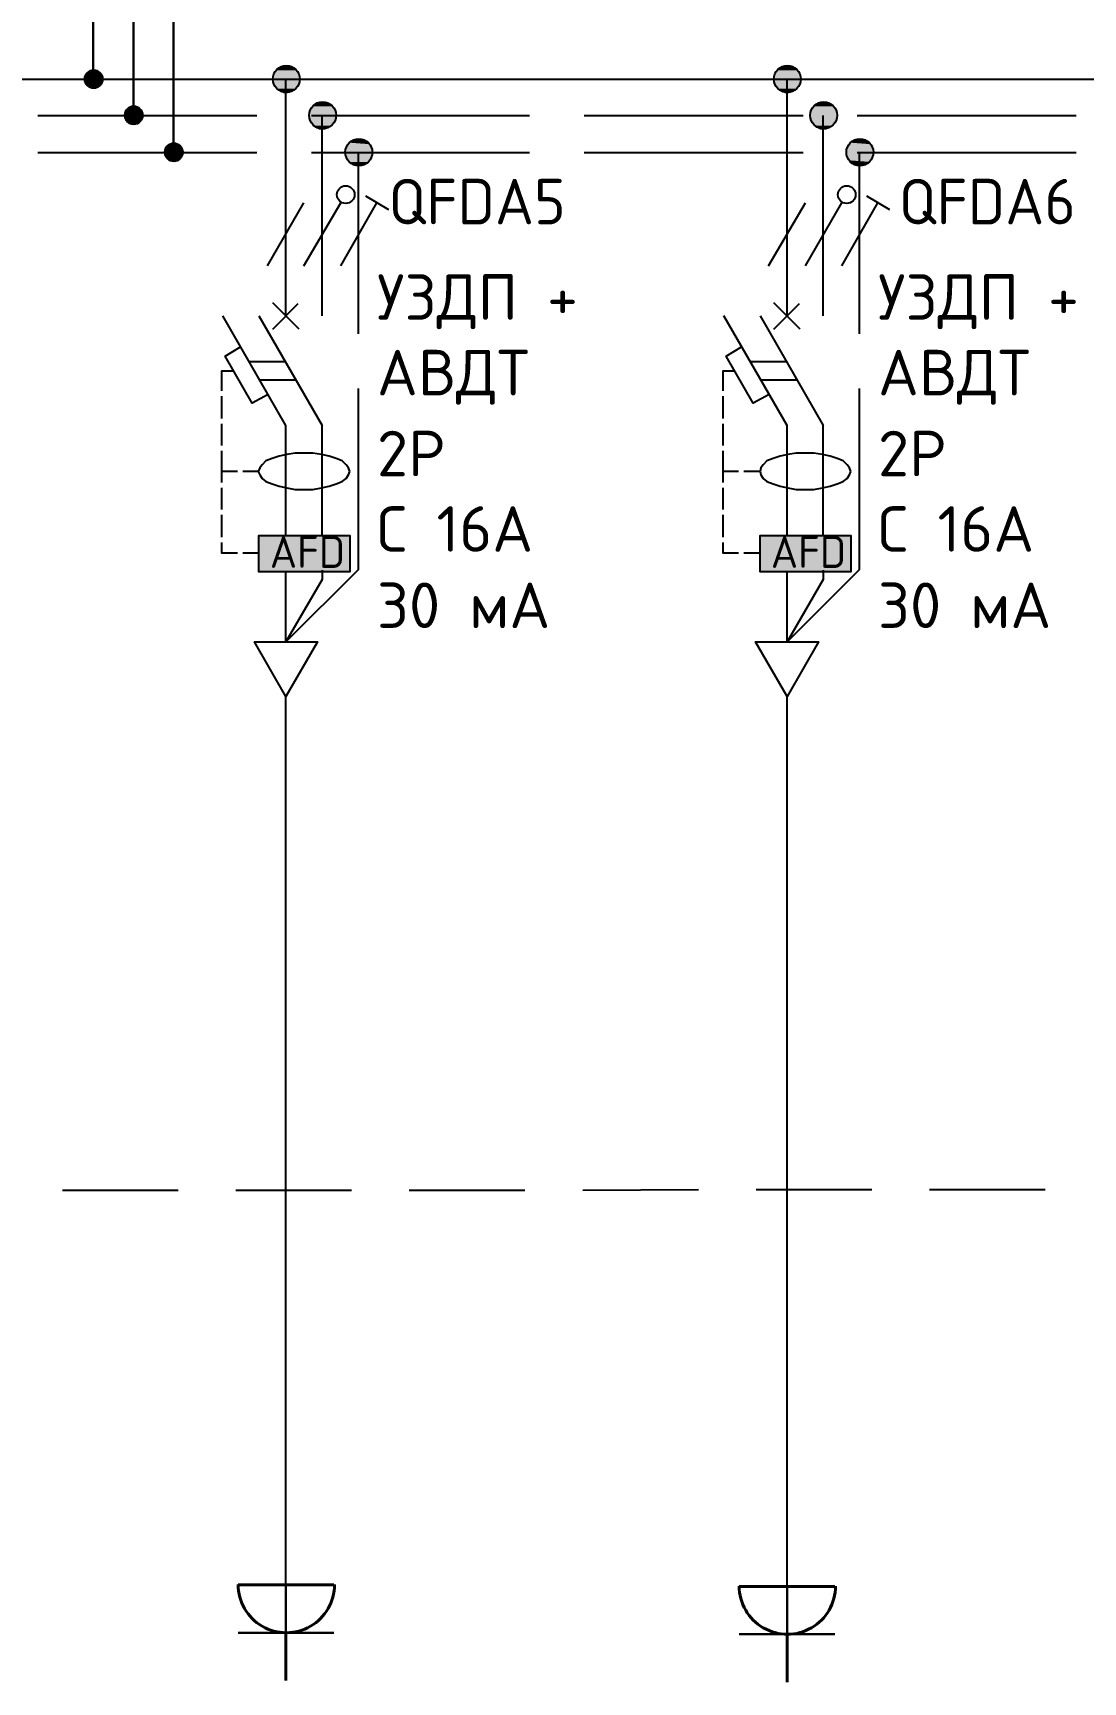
# Model space of a CAD drawing. Header units: millimetres. Extents: x -32 to 417638015, y -35 to 175284279.
# Drawn here: x 725292 to 731059, y 44489 to 53550 of the extents above; entities that cross this region are included whole.
import ezdxf

# ---------------------------------------------------------------- set-up
doc = ezdxf.new("R2010")
doc.units = ezdxf.units.MM
for name, color, linetype in [('PDF _0', 7, 'Continuous'), ('PDF _4_Однолинейная схема', 7, 'Continuous'), ('PDF _A-ANNO-NOTE', 7, 'Continuous'), ('PDF _A-HATCH-WALL', 5, 'Continuous'), ('PDF _Текст', 7, 'Continuous'), ('PDF _ЭОМ_Розетки быт', 5, 'Continuous')]:
    doc.layers.add(name, color=color, linetype=linetype)
doc.styles.add('PDF GOST Common', font='GOST_Common.ttf')
doc.styles.add('PDF ISOCPEUR', font='isocpeur.ttf')

msp = doc.modelspace()

# ---------------------------------------------------------------- linework, layer by layer
at = {"layer": 'PDF _0', "lineweight": 25}
for points in [[(725623.3, 57151.3), (726063.5, 56626.3), (726063.5, 52892.6), (726063.5, 56626.3)], [(726681.6, 51994.9), (726681.6, 53294.5)], [(729433.4, 51994.9), (729433.4, 53294.5)], [(726880.6, 51994.9), (726880.6, 53095.6)], [(729632.4, 51994.9), (729632.4, 53095.6)], [(727079.6, 51897.5), (727079.6, 52892.4)], [(729831.3, 51897.5), (729831.3, 52892.4)], [(726753.6, 51922.9), (726609.7, 52066.9)], [(726609.7, 51922.9), (726749.4, 52062.6)], [(729505.4, 51922.9), (729361.4, 52066.9)], [(729361.4, 51922.9), (729501.1, 52062.6)], [(726681.6, 50788.4), (726681.6, 51393.7), (726334.5, 51994.9)], [(726533.5, 51994.9), (726880.6, 51393.8)], [(729433.4, 50788.4), (729433.4, 51393.7), (729086.3, 51994.9)], [(729285.2, 51994.9), (729632.4, 51393.8)], [(726584.3, 51563.1), (726495.4, 51516.5), (726347.2, 51774.8), (726431.9, 51825.6)], [(726478.4, 51745.1), (726677.4, 51745.1)], [(729336, 51563.1), (729247.1, 51516.5), (729099, 51774.8), (729183.6, 51825.6)], [(729230.2, 51745.1), (729429.2, 51745.1)], [(726537.7, 51643.5), (726736.7, 51643.5)], [(726681.6, 50204.1), (727079.6, 50602.1), (727079.6, 51596.9)], [(729289.5, 51643.5), (729488.4, 51643.5)], [(729433.4, 50204.1), (729831.3, 50602.1), (729831.3, 51596.9)], [(726880.6, 50788.4), (726880.6, 51393.7)], [(729632.4, 50788.4), (729632.4, 51393.7)], [(726880.6, 50597.8), (726880.6, 50547), (726681.6, 50204.1), (726681.6, 50589.4)], [(729632.4, 50597.8), (729632.4, 50547), (729433.4, 50204.1), (729433.4, 50589.4)], [(726681.6, 45022.4), (726681.6, 49911.8)], [(729433.4, 45013.9), (729433.4, 49903.4)], [(726088.9, 47189.9), (725454, 47189.9)], [(727041.5, 47189.9), (726406.5, 47189.9)], [(727994, 47189.9), (727359, 47189.9)], [(728946.5, 47194.1), (728311.6, 47189.9)], [(729899.1, 47194.1), (729264.1, 47194.1)], [(730851.6, 47194.1), (730216.6, 47194.1)]]:
    msp.add_lwpolyline(points, dxfattribs=at)
for points in [[(725843.4, 53095.8), (725843.4, 56783)], [(725623.3, 56046.2), (725623.3, 53294.6)], [(727033, 51139.7), (727024.5, 51160.9), (727011.8, 51177.8), (726990.7, 51199), (726956.8, 51211.7), (726918.7, 51224.4), (726876.4, 51232.9), (726829.8, 51241.3), (726779, 51241.3), (726732.4, 51241.3), (726685.9, 51232.9), (726643.5, 51224.4), (726605.4, 51211.7), (726571.6, 51199), (726550.4, 51177.8), (726537.7, 51160.9), (726529.2, 51139.7), (726537.7, 51122.8), (726550.4, 51101.6), (726571.6, 51084.7), (726605.4, 51072), (726643.5, 51059.3), (726685.9, 51050.8), (726732.4, 51042.4), (726779, 51042.4), (726829.8, 51042.4), (726876.4, 51050.8), (726918.7, 51059.3), (726956.8, 51072), (726990.7, 51084.7), (727011.8, 51101.6), (727024.5, 51122.8)], [(729784.8, 51139.7), (729776.3, 51160.9), (729763.6, 51177.8), (729742.4, 51199), (729708.6, 51211.7), (729670.5, 51224.4), (729628.1, 51232.9), (729581.6, 51241.3), (729535, 51241.3), (729484.2, 51241.3), (729437.6, 51232.9), (729395.3, 51224.4), (729357.2, 51211.7), (729323.3, 51199), (729302.2, 51177.8), (729289.5, 51160.9), (729285.2, 51139.7), (729289.5, 51122.8), (729302.2, 51101.6), (729323.3, 51084.7), (729357.2, 51072), (729395.3, 51059.3), (729437.6, 51050.8), (729484.2, 51042.4), (729535, 51042.4), (729581.6, 51042.4), (729628.1, 51050.8), (729670.5, 51059.3), (729708.6, 51072), (729742.4, 51084.7), (729763.6, 51101.6), (729776.3, 51122.8)], [(726533.5, 50788.4), (727033, 50788.4), (727033, 50589.4), (726533.5, 50589.4)], [(727033, 50589.4), (726533.5, 50589.4), (726533.5, 50788.4), (727033, 50788.4)], [(729285.2, 50788.4), (729784.8, 50788.4), (729784.8, 50589.4), (729285.2, 50589.4)], [(729784.8, 50589.4), (729285.2, 50589.4), (729285.2, 50788.4), (729784.8, 50788.4)], [(726681.6, 49903.6), (726508.1, 50204.1), (726855.2, 50204.1)], [(729433.4, 49903.6), (729259.8, 50204.1), (729607, 50204.1)]]:
    msp.add_lwpolyline(points, close=True, dxfattribs=at)
at = {"layer": 'PDF _0', "color": 1, "lineweight": 25}
for points in [[(727117.7, 52655.3), (727244.7, 52579.1)], [(729869.4, 52655.3), (729996.4, 52579.1)], [(726580, 52270.1), (726779, 52617.2)], [(726779, 52270.1), (726982.2, 52617.2)], [(726982.2, 52270.1), (727181.2, 52617.2)], [(729331.8, 52270.1), (729535, 52617.2)], [(729535, 52270.1), (729734, 52617.2)], [(729734, 52270.1), (729932.9, 52617.2)], [(726330.3, 51584.3), (726330.3, 51694.3), (726393.8, 51694.3)], [(729082, 51584.3), (729082, 51694.3), (729145.5, 51694.3)], [(726330.3, 51431.8), (726330.3, 51554.6)], [(729082, 51431.8), (729082, 51554.6)], [(726330.3, 51283.7), (726330.3, 51402.2)], [(729082, 51283.7), (729082, 51402.2)], [(726414.9, 51139.7), (726330.3, 51139.7), (726330.3, 51254)], [(729166.7, 51139.7), (729082, 51139.7), (729082, 51254)], [(726330.3, 51080.5), (726330.3, 51139.7)], [(726529.2, 51139.7), (726444.6, 51139.7)], [(729082, 51080.5), (729082, 51139.7)], [(729285.2, 51139.7), (729196.3, 51139.7)], [(726330.3, 50932.3), (726330.3, 51050.8)], [(729082, 50932.3), (729082, 51050.8)], [(726330.3, 50779.9), (726330.3, 50902.7)], [(729082, 50779.9), (729082, 50902.7)], [(726414.9, 50691), (726330.3, 50691), (726330.3, 50750.3)], [(729166.7, 50691), (729082, 50691), (729082, 50750.3)], [(726529.2, 50691), (726444.6, 50691)], [(729285.2, 50691), (729196.3, 50691)]]:
    msp.add_lwpolyline(points, dxfattribs=at)
at = {"layer": 'PDF _0', "color": 7, "lineweight": 0, "true_color": 0xffffff}
for points in [[(726533.5, 50788.4), (727033, 50788.4)], [(729285.2, 50788.4), (729784.8, 50788.4)]]:
    msp.add_lwpolyline(points, dxfattribs=at)
at = {"layer": 'PDF _0', "lineweight": 25}
for centre in [(726683.8, 53296.7), (729435.5, 53296.7), (726882.7, 53097.7), (729634.5, 53097.7), (727081.7, 52894.5), (729833.5, 52894.5)]:
    msp.add_circle(centre, 74.1, dxfattribs=at)
at = {"layer": 'PDF _0', "color": 1, "lineweight": 25}
for centre in [(727009.7, 52661.7), (729761.5, 52661.7)]:
    msp.add_circle(centre, 48.7, dxfattribs=at)
at = {"layer": 'PDF _0', "transparency": 33554559}
for points in [[(726685.9, 53370.8), (726690.1, 53366.5), (726668.9, 53366.5)], [(729437.6, 53370.8), (729441.9, 53366.5), (729420.7, 53366.5)], [(726609.7, 53307.3), (726753.6, 53303), (726605.4, 53303)], [(726753.6, 53303), (726605.4, 53303), (726757.8, 53294.6)], [(726605.4, 53303), (726757.8, 53294.6), (726605.4, 53294.6)], [(726757.8, 53294.6), (726605.4, 53294.6), (726753.6, 53286.1)], [(726605.4, 53294.6), (726753.6, 53286.1), (726605.4, 53286.1)], [(726753.6, 53286.1), (726605.4, 53286.1), (726753.6, 53281.9)], [(726605.4, 53286.1), (726753.6, 53281.9), (726609.7, 53281.9)], [(726613.9, 53328.4), (726749.4, 53324.2), (726609.7, 53324.2)], [(726749.4, 53324.2), (726609.7, 53324.2), (726753.6, 53315.7)], [(726609.7, 53324.2), (726753.6, 53315.7), (726609.7, 53315.7)], [(726753.6, 53315.7), (726609.7, 53315.7), (726753.6, 53307.3)], [(726609.7, 53315.7), (726753.6, 53307.3), (726609.7, 53307.3)], [(726753.6, 53307.3), (726609.7, 53307.3), (726753.6, 53303)], [(726753.6, 53281.9), (726609.7, 53281.9), (726753.6, 53273.4)], [(726609.7, 53281.9), (726753.6, 53273.4), (726609.7, 53273.4)], [(726618.1, 53336.9), (726745.1, 53328.4), (726613.9, 53328.4)], [(726745.1, 53328.4), (726613.9, 53328.4), (726749.4, 53324.2)], [(726622.4, 53341.1), (726745.1, 53336.9), (726618.1, 53336.9)], [(726745.1, 53336.9), (726618.1, 53336.9), (726745.1, 53328.4)], [(726626.6, 53345.4), (726740.9, 53341.1), (726622.4, 53341.1)], [(726740.9, 53341.1), (726622.4, 53341.1), (726745.1, 53336.9)], [(726630.8, 53349.6), (726736.7, 53345.4), (726626.6, 53345.4)], [(726736.7, 53345.4), (726626.6, 53345.4), (726740.9, 53341.1)], [(726639.3, 53353.8), (726728.2, 53349.6), (726630.8, 53349.6)], [(726728.2, 53349.6), (726630.8, 53349.6), (726736.7, 53345.4)], [(726643.5, 53358.1), (726724, 53353.8), (726639.3, 53353.8)], [(726724, 53353.8), (726639.3, 53353.8), (726728.2, 53349.6)], [(726652, 53362.3), (726719.7, 53358.1), (726643.5, 53358.1)], [(726719.7, 53358.1), (726643.5, 53358.1), (726724, 53353.8)], [(726656.2, 53366.5), (726711.3, 53362.3), (726652, 53362.3)], [(726711.3, 53362.3), (726652, 53362.3), (726719.7, 53358.1)], [(726664.7, 53366.5), (726702.8, 53366.5), (726656.2, 53366.5)], [(726702.8, 53366.5), (726656.2, 53366.5), (726711.3, 53362.3)], [(726668.9, 53366.5), (726698.6, 53366.5), (726664.7, 53366.5)], [(726698.6, 53366.5), (726664.7, 53366.5), (726702.8, 53366.5)], [(726690.1, 53366.5), (726668.9, 53366.5), (726698.6, 53366.5)], [(729361.4, 53307.3), (729509.6, 53303), (729357.2, 53303)], [(729509.6, 53303), (729357.2, 53303), (729509.6, 53294.6)], [(729357.2, 53303), (729509.6, 53294.6), (729357.2, 53294.6)], [(729509.6, 53294.6), (729357.2, 53294.6), (729509.6, 53286.1)], [(729357.2, 53294.6), (729509.6, 53286.1), (729357.2, 53286.1)], [(729509.6, 53286.1), (729357.2, 53286.1), (729505.4, 53281.9)], [(729357.2, 53286.1), (729505.4, 53281.9), (729361.4, 53281.9)], [(729365.7, 53324.2), (729505.4, 53315.7), (729361.4, 53315.7)], [(729505.4, 53315.7), (729361.4, 53315.7), (729505.4, 53307.3)], [(729361.4, 53315.7), (729505.4, 53307.3), (729361.4, 53307.3)], [(729505.4, 53307.3), (729361.4, 53307.3), (729509.6, 53303)], [(729505.4, 53281.9), (729361.4, 53281.9), (729505.4, 53273.4)], [(729361.4, 53281.9), (729505.4, 53273.4), (729361.4, 53273.4)], [(729369.9, 53336.9), (729501.1, 53328.4), (729365.7, 53328.4)], [(729501.1, 53328.4), (729365.7, 53328.4), (729501.1, 53324.2)], [(729365.7, 53328.4), (729501.1, 53324.2), (729365.7, 53324.2)], [(729501.1, 53324.2), (729365.7, 53324.2), (729505.4, 53315.7)], [(729374.1, 53341.1), (729496.9, 53336.9), (729369.9, 53336.9)], [(729496.9, 53336.9), (729369.9, 53336.9), (729501.1, 53328.4)], [(729378.4, 53345.4), (729492.7, 53341.1), (729374.1, 53341.1)], [(729492.7, 53341.1), (729374.1, 53341.1), (729496.9, 53336.9)], [(729382.6, 53349.6), (729488.4, 53345.4), (729378.4, 53345.4)], [(729488.4, 53345.4), (729378.4, 53345.4), (729492.7, 53341.1)], [(729391.1, 53353.8), (729480, 53349.6), (729382.6, 53349.6)], [(729480, 53349.6), (729382.6, 53349.6), (729488.4, 53345.4)], [(729395.3, 53358.1), (729475.7, 53353.8), (729391.1, 53353.8)], [(729475.7, 53353.8), (729391.1, 53353.8), (729480, 53349.6)], [(729403.8, 53362.3), (729471.5, 53358.1), (729395.3, 53358.1)], [(729471.5, 53358.1), (729395.3, 53358.1), (729475.7, 53353.8)], [(729408, 53366.5), (729463, 53362.3), (729403.8, 53362.3)], [(729463, 53362.3), (729403.8, 53362.3), (729471.5, 53358.1)], [(729416.5, 53366.5), (729458.8, 53366.5), (729408, 53366.5)], [(729458.8, 53366.5), (729408, 53366.5), (729463, 53362.3)], [(729420.7, 53366.5), (729450.3, 53366.5), (729416.5, 53366.5)], [(729450.3, 53366.5), (729416.5, 53366.5), (729458.8, 53366.5)], [(729441.9, 53366.5), (729420.7, 53366.5), (729450.3, 53366.5)], [(726753.6, 53273.4), (726609.7, 53273.4), (726749.4, 53264.9)], [(726609.7, 53273.4), (726749.4, 53264.9), (726609.7, 53264.9)], [(726749.4, 53264.9), (726609.7, 53264.9), (726745.1, 53260.7)], [(726609.7, 53264.9), (726745.1, 53260.7), (726613.9, 53260.7)], [(726745.1, 53260.7), (726613.9, 53260.7), (726745.1, 53252.2)], [(726613.9, 53260.7), (726745.1, 53252.2), (726618.1, 53252.2)], [(726745.1, 53252.2), (726618.1, 53252.2), (726740.9, 53248)], [(726618.1, 53252.2), (726740.9, 53248), (726622.4, 53248)], [(726740.9, 53248), (726622.4, 53248), (726736.7, 53243.8)], [(726622.4, 53248), (726736.7, 53243.8), (726626.6, 53243.8)], [(726736.7, 53243.8), (726626.6, 53243.8), (726728.2, 53239.5)], [(726626.6, 53243.8), (726728.2, 53239.5), (726630.8, 53239.5)], [(726728.2, 53239.5), (726630.8, 53239.5), (726724, 53235.3)], [(726630.8, 53239.5), (726724, 53235.3), (726639.3, 53235.3)], [(726724, 53235.3), (726639.3, 53235.3), (726719.7, 53231.1)], [(726639.3, 53235.3), (726719.7, 53231.1), (726643.5, 53231.1)], [(726719.7, 53231.1), (726643.5, 53231.1), (726711.3, 53226.8)], [(726643.5, 53231.1), (726711.3, 53226.8), (726652, 53226.8)], [(726711.3, 53226.8), (726652, 53226.8), (726702.8, 53222.6)], [(726652, 53226.8), (726702.8, 53222.6), (726656.2, 53222.6)], [(726702.8, 53222.6), (726656.2, 53222.6), (726698.6, 53222.6)], [(726656.2, 53222.6), (726698.6, 53222.6), (726664.7, 53222.6)], [(726664.7, 53222.6), (726668.9, 53218.4), (726690.1, 53218.4)], [(726664.7, 53222.6), (726698.6, 53222.6), (726690.1, 53218.4)], [(726668.9, 53218.4), (726690.1, 53218.4), (726685.9, 53218.4)], [(729505.4, 53273.4), (729361.4, 53273.4), (729501.1, 53264.9)], [(729361.4, 53273.4), (729501.1, 53264.9), (729365.7, 53264.9)], [(729501.1, 53264.9), (729365.7, 53264.9), (729501.1, 53260.7)], [(729365.7, 53264.9), (729501.1, 53260.7), (729365.7, 53260.7)], [(729501.1, 53260.7), (729365.7, 53260.7), (729496.9, 53252.2)], [(729365.7, 53260.7), (729496.9, 53252.2), (729369.9, 53252.2)], [(729496.9, 53252.2), (729369.9, 53252.2), (729492.7, 53248)], [(729369.9, 53252.2), (729492.7, 53248), (729374.1, 53248)], [(729492.7, 53248), (729374.1, 53248), (729488.4, 53243.8)], [(729374.1, 53248), (729488.4, 53243.8), (729378.4, 53243.8)], [(729488.4, 53243.8), (729378.4, 53243.8), (729480, 53239.5)], [(729378.4, 53243.8), (729480, 53239.5), (729382.6, 53239.5)], [(729480, 53239.5), (729382.6, 53239.5), (729475.7, 53235.3)], [(729382.6, 53239.5), (729475.7, 53235.3), (729391.1, 53235.3)], [(729475.7, 53235.3), (729391.1, 53235.3), (729471.5, 53231.1)], [(729391.1, 53235.3), (729471.5, 53231.1), (729395.3, 53231.1)], [(729471.5, 53231.1), (729395.3, 53231.1), (729463, 53226.8)], [(729395.3, 53231.1), (729463, 53226.8), (729403.8, 53226.8)], [(729463, 53226.8), (729403.8, 53226.8), (729458.8, 53222.6)], [(729403.8, 53226.8), (729458.8, 53222.6), (729408, 53222.6)], [(729458.8, 53222.6), (729408, 53222.6), (729450.3, 53222.6)], [(729408, 53222.6), (729450.3, 53222.6), (729416.5, 53222.6)], [(729416.5, 53222.6), (729420.7, 53218.4), (729441.9, 53218.4)], [(729416.5, 53222.6), (729450.3, 53222.6), (729441.9, 53218.4)], [(729420.7, 53218.4), (729441.9, 53218.4), (729437.6, 53218.4)]]:
    msp.add_solid(points, dxfattribs=at)
at = {"layer": 'PDF _0', "color": 7, "true_color": 0xffffff, "transparency": 33554559}
for points in [[(726533.5, 50589.4), (727033, 50589.4), (726533.5, 50788.4)], [(727033, 50589.4), (726533.5, 50788.4), (727033, 50788.4)], [(729285.2, 50589.4), (729784.8, 50589.4), (729285.2, 50788.4)], [(729784.8, 50589.4), (729285.2, 50788.4), (729784.8, 50788.4)]]:
    msp.add_solid(points, dxfattribs=at)
at = {"layer": 'PDF _4_Однолинейная схема', "lineweight": 25}
for points in [[(738484.6, 53294.6), (713355.7, 53294.6)], [(725318.5, 53095.6), (726520.7, 53095.6)], [(726821.3, 53095.6), (728019.4, 53095.6)], [(728320, 53095.6), (729522.3, 53095.6)], [(729818.6, 53095.6), (731020.9, 53095.6)], [(725318.5, 52892.4), (726520.7, 52892.4)], [(726821.3, 52892.4), (728019.4, 52892.4)], [(728320, 52892.4), (729522.3, 52892.4)], [(729818.6, 52892.4), (731020.9, 52892.4)]]:
    msp.add_lwpolyline(points, dxfattribs=at)
at = {"layer": 'PDF _A-ANNO-NOTE', "lineweight": 0}
msp.add_lwpolyline([(725881.5, 53061.7), (725805.3, 53061.7), (725881.5, 53061.7)], dxfattribs=at)
at = {"layer": 'PDF _A-ANNO-NOTE', "lineweight": 30}
for centre in [(725625.4, 53296.7), (725845.5, 53097.7), (726065.7, 52894.5)]:
    msp.add_circle(centre, 48.7, dxfattribs=at)
at = {"layer": 'PDF _A-ANNO-NOTE', "transparency": 33554559}
for points in [[(725576.7, 53307.3), (725674.1, 53303), (725572.5, 53303)], [(725674.1, 53303), (725572.5, 53303), (725674.1, 53298.8)], [(725572.5, 53303), (725674.1, 53298.8), (725572.5, 53298.8)], [(725674.1, 53298.8), (725572.5, 53298.8), (725674.1, 53294.6)], [(725572.5, 53298.8), (725674.1, 53294.6), (725572.5, 53294.6)], [(725674.1, 53294.6), (725572.5, 53294.6), (725674.1, 53290.3)], [(725572.5, 53294.6), (725674.1, 53290.3), (725572.5, 53290.3)], [(725674.1, 53290.3), (725572.5, 53290.3), (725674.1, 53286.1)], [(725572.5, 53290.3), (725674.1, 53286.1), (725572.5, 53286.1)], [(725674.1, 53286.1), (725572.5, 53286.1), (725669.8, 53281.9)], [(725572.5, 53286.1), (725669.8, 53281.9), (725576.7, 53281.9)], [(725580.9, 53315.7), (725669.8, 53311.5), (725576.7, 53311.5)], [(725669.8, 53311.5), (725576.7, 53311.5), (725669.8, 53307.3)], [(725576.7, 53311.5), (725669.8, 53307.3), (725576.7, 53307.3)], [(725669.8, 53307.3), (725576.7, 53307.3), (725674.1, 53303)], [(725669.8, 53281.9), (725576.7, 53281.9), (725669.8, 53277.6)], [(725576.7, 53281.9), (725669.8, 53277.6), (725576.7, 53277.6)], [(725585.2, 53324.2), (725665.6, 53320), (725580.9, 53320)], [(725665.6, 53320), (725580.9, 53320), (725665.6, 53315.7)], [(725580.9, 53320), (725665.6, 53315.7), (725580.9, 53315.7)], [(725665.6, 53315.7), (725580.9, 53315.7), (725669.8, 53311.5)], [(725589.4, 53328.4), (725661.4, 53324.2), (725585.2, 53324.2)], [(725661.4, 53324.2), (725585.2, 53324.2), (725665.6, 53320)], [(725593.6, 53336.9), (725657.1, 53332.7), (725589.4, 53332.7)], [(725657.1, 53332.7), (725589.4, 53332.7), (725661.4, 53328.4)], [(725589.4, 53332.7), (725661.4, 53328.4), (725589.4, 53328.4)], [(725661.4, 53328.4), (725589.4, 53328.4), (725661.4, 53324.2)], [(725597.9, 53336.9), (725652.9, 53336.9), (725593.6, 53336.9)], [(725652.9, 53336.9), (725593.6, 53336.9), (725657.1, 53332.7)], [(725602.1, 53341.1), (725648.7, 53336.9), (725597.9, 53336.9)], [(725648.7, 53336.9), (725597.9, 53336.9), (725652.9, 53336.9)], [(725606.3, 53341.1), (725644.4, 53341.1), (725602.1, 53341.1)], [(725644.4, 53341.1), (725602.1, 53341.1), (725648.7, 53336.9)], [(725610.6, 53341.1), (725640.2, 53341.1), (725606.3, 53341.1)], [(725640.2, 53341.1), (725606.3, 53341.1), (725644.4, 53341.1)], [(725614.8, 53345.4), (725636, 53341.1), (725610.6, 53341.1)], [(725636, 53341.1), (725610.6, 53341.1), (725640.2, 53341.1)], [(725627.5, 53345.4), (725614.8, 53345.4), (725614.8, 53345.4)], [(725627.5, 53345.4), (725614.8, 53345.4), (725636, 53341.1)], [(725669.8, 53277.6), (725576.7, 53277.6), (725665.6, 53273.4)], [(725576.7, 53277.6), (725665.6, 53273.4), (725580.9, 53273.4)], [(725665.6, 53273.4), (725580.9, 53273.4), (725665.6, 53269.2)], [(725580.9, 53273.4), (725665.6, 53269.2), (725580.9, 53269.2)], [(725665.6, 53269.2), (725580.9, 53269.2), (725661.4, 53264.9)], [(725580.9, 53269.2), (725661.4, 53264.9), (725585.2, 53264.9)], [(725661.4, 53264.9), (725585.2, 53264.9), (725661.4, 53260.7)], [(725585.2, 53264.9), (725661.4, 53260.7), (725589.4, 53260.7)], [(725661.4, 53260.7), (725589.4, 53260.7), (725657.1, 53256.5)], [(725589.4, 53260.7), (725657.1, 53256.5), (725589.4, 53256.5)], [(725657.1, 53256.5), (725589.4, 53256.5), (725652.9, 53252.2)], [(725589.4, 53256.5), (725652.9, 53252.2), (725593.6, 53252.2)], [(725652.9, 53252.2), (725593.6, 53252.2), (725648.7, 53252.2)], [(725593.6, 53252.2), (725648.7, 53252.2), (725597.9, 53252.2)], [(725648.7, 53252.2), (725597.9, 53252.2), (725644.4, 53248)], [(725597.9, 53252.2), (725644.4, 53248), (725602.1, 53248)], [(725644.4, 53248), (725602.1, 53248), (725640.2, 53248)], [(725602.1, 53248), (725640.2, 53248), (725606.3, 53248)], [(725640.2, 53248), (725606.3, 53248), (725636, 53243.8)], [(725606.3, 53248), (725636, 53243.8), (725610.6, 53243.8)], [(725627.5, 53243.8), (725614.8, 53243.8), (725610.6, 53243.8)], [(725610.6, 53243.8), (725636, 53243.8), (725627.5, 53243.8)], [(725627.5, 53243.8), (725627.5, 53243.8), (725614.8, 53243.8)], [(725796.8, 53108.3), (725894.2, 53104.1), (725792.6, 53104.1)], [(725894.2, 53104.1), (725792.6, 53104.1), (725894.2, 53099.8)], [(725792.6, 53104.1), (725894.2, 53099.8), (725792.6, 53099.8)], [(725894.2, 53099.8), (725792.6, 53099.8), (725894.2, 53095.6)], [(725792.6, 53099.8), (725894.2, 53095.6), (725792.6, 53095.6)], [(725801.1, 53121), (725885.7, 53116.8), (725796.8, 53116.8)], [(725885.7, 53116.8), (725796.8, 53116.8), (725890, 53112.5)], [(725796.8, 53116.8), (725890, 53112.5), (725796.8, 53112.5)], [(725890, 53112.5), (725796.8, 53112.5), (725890, 53108.3)], [(725796.8, 53112.5), (725890, 53108.3), (725796.8, 53108.3)], [(725890, 53108.3), (725796.8, 53108.3), (725894.2, 53104.1)], [(725805.3, 53125.2), (725885.7, 53121), (725801.1, 53121)], [(725885.7, 53121), (725801.1, 53121), (725885.7, 53116.8)], [(725809.5, 53133.7), (725881.5, 53129.5), (725805.3, 53129.5)], [(725881.5, 53129.5), (725805.3, 53129.5), (725881.5, 53125.2)], [(725805.3, 53129.5), (725881.5, 53125.2), (725805.3, 53125.2)], [(725881.5, 53125.2), (725805.3, 53125.2), (725885.7, 53121)], [(725813.8, 53133.7), (725877.3, 53133.7), (725809.5, 53133.7)], [(725877.3, 53133.7), (725809.5, 53133.7), (725881.5, 53129.5)], [(725818, 53137.9), (725873, 53133.7), (725813.8, 53133.7)], [(725873, 53133.7), (725813.8, 53133.7), (725877.3, 53133.7)], [(725822.2, 53137.9), (725868.8, 53137.9), (725818, 53137.9)], [(725868.8, 53137.9), (725818, 53137.9), (725873, 53133.7)], [(725826.5, 53142.2), (725864.6, 53137.9), (725822.2, 53137.9)], [(725864.6, 53137.9), (725822.2, 53137.9), (725868.8, 53137.9)], [(725830.7, 53142.2), (725860.3, 53142.2), (725826.5, 53142.2)], [(725860.3, 53142.2), (725826.5, 53142.2), (725864.6, 53137.9)], [(725834.9, 53142.2), (725856.1, 53142.2), (725830.7, 53142.2)], [(725856.1, 53142.2), (725830.7, 53142.2), (725860.3, 53142.2)], [(725847.6, 53146.4), (725847.6, 53142.2), (725834.9, 53142.2)], [(725847.6, 53142.2), (725834.9, 53142.2), (725856.1, 53142.2)], [(725894.2, 53095.6), (725792.6, 53095.6), (725894.2, 53091.4)], [(725792.6, 53095.6), (725894.2, 53091.4), (725792.6, 53091.4)], [(725894.2, 53091.4), (725792.6, 53091.4), (725894.2, 53082.9)], [(725792.6, 53091.4), (725894.2, 53082.9), (725792.6, 53082.9)], [(725894.2, 53082.9), (725792.6, 53082.9), (725890, 53078.7)], [(725792.6, 53082.9), (725890, 53078.7), (725796.8, 53078.7)], [(725890, 53078.7), (725796.8, 53078.7), (725890, 53074.4)], [(725796.8, 53078.7), (725890, 53074.4), (725796.8, 53074.4)], [(725890, 53074.4), (725796.8, 53074.4), (725885.7, 53070.2)], [(725796.8, 53074.4), (725885.7, 53070.2), (725796.8, 53070.2)], [(725885.7, 53070.2), (725796.8, 53070.2), (725885.7, 53066)], [(725796.8, 53070.2), (725885.7, 53066), (725801.1, 53066)], [(725885.7, 53066), (725801.1, 53066), (725881.5, 53061.7)], [(725801.1, 53066), (725881.5, 53061.7), (725805.3, 53061.7)], [(725805.3, 53061.7), (725881.5, 53061.7), (725881.5, 53061.7)], [(725881.5, 53061.7), (725805.3, 53061.7), (725877.3, 53057.5)], [(725805.3, 53061.7), (725877.3, 53057.5), (725809.5, 53057.5)], [(725877.3, 53057.5), (725809.5, 53057.5), (725873, 53053.3)], [(725809.5, 53057.5), (725873, 53053.3), (725813.8, 53053.3)], [(725873, 53053.3), (725813.8, 53053.3), (725868.8, 53049)], [(725813.8, 53053.3), (725868.8, 53049), (725818, 53049)], [(725868.8, 53049), (725818, 53049), (725864.6, 53049)], [(725818, 53049), (725864.6, 53049), (725822.2, 53049)], [(725864.6, 53049), (725822.2, 53049), (725860.3, 53049)], [(725822.2, 53049), (725860.3, 53049), (725826.5, 53049)], [(725860.3, 53049), (725826.5, 53049), (725856.1, 53044.8)], [(725826.5, 53049), (725856.1, 53044.8), (725830.7, 53044.8)], [(725847.6, 53044.8), (725834.9, 53044.8), (725830.7, 53044.8)], [(725830.7, 53044.8), (725856.1, 53044.8), (725847.6, 53044.8)], [(725847.6, 53044.8), (725847.6, 53044.8), (725834.9, 53044.8)], [(726021.2, 52922), (726105.9, 52917.8), (726017, 52917.8)], [(726105.9, 52917.8), (726017, 52917.8), (726110.1, 52913.6)], [(726017, 52917.8), (726110.1, 52913.6), (726017, 52913.6)], [(726025.4, 52926.3), (726105.9, 52922), (726021.2, 52922)], [(726105.9, 52922), (726021.2, 52922), (726105.9, 52917.8)], [(726097.4, 52930.5), (726029.7, 52930.5), (726025.4, 52930.5)], [(726097.4, 52930.5), (726025.4, 52930.5), (726101.6, 52926.3)], [(726025.4, 52930.5), (726101.6, 52926.3), (726025.4, 52926.3)], [(726101.6, 52926.3), (726025.4, 52926.3), (726105.9, 52922)], [(726033.9, 52934.7), (726097.4, 52930.5), (726029.7, 52930.5)], [(726029.7, 52930.5), (726097.4, 52930.5), (726097.4, 52930.5)], [(726038.1, 52939), (726093.2, 52934.7), (726033.9, 52934.7)], [(726093.2, 52934.7), (726033.9, 52934.7), (726097.4, 52930.5)], [(726042.4, 52939), (726088.9, 52939), (726038.1, 52939)], [(726088.9, 52939), (726038.1, 52939), (726093.2, 52934.7)], [(726046.6, 52943.2), (726084.7, 52939), (726042.4, 52939)], [(726084.7, 52939), (726042.4, 52939), (726088.9, 52939)], [(726050.8, 52943.2), (726080.5, 52943.2), (726046.6, 52943.2)], [(726080.5, 52943.2), (726046.6, 52943.2), (726084.7, 52939)], [(726055.1, 52943.2), (726076.2, 52943.2), (726050.8, 52943.2)], [(726076.2, 52943.2), (726050.8, 52943.2), (726080.5, 52943.2)], [(726063.5, 52943.2), (726067.8, 52943.2), (726055.1, 52943.2)], [(726067.8, 52943.2), (726055.1, 52943.2), (726076.2, 52943.2)], [(726017, 52909.3), (726114.3, 52905.1), (726012.7, 52905.1)], [(726114.3, 52905.1), (726012.7, 52905.1), (726114.3, 52900.9)], [(726012.7, 52905.1), (726114.3, 52900.9), (726012.7, 52900.9)], [(726114.3, 52900.9), (726012.7, 52900.9), (726114.3, 52892.4)], [(726012.7, 52900.9), (726114.3, 52892.4), (726012.7, 52892.4)], [(726114.3, 52892.4), (726012.7, 52892.4), (726114.3, 52888.2)], [(726012.7, 52892.4), (726114.3, 52888.2), (726012.7, 52888.2)], [(726114.3, 52888.2), (726012.7, 52888.2), (726114.3, 52883.9)], [(726012.7, 52888.2), (726114.3, 52883.9), (726012.7, 52883.9)], [(726114.3, 52883.9), (726012.7, 52883.9), (726110.1, 52879.7)], [(726012.7, 52883.9), (726110.1, 52879.7), (726017, 52879.7)], [(726110.1, 52913.6), (726017, 52913.6), (726110.1, 52909.3)], [(726017, 52913.6), (726110.1, 52909.3), (726017, 52909.3)], [(726110.1, 52909.3), (726017, 52909.3), (726114.3, 52905.1)], [(726110.1, 52879.7), (726017, 52879.7), (726110.1, 52875.5)], [(726017, 52879.7), (726110.1, 52875.5), (726017, 52875.5)], [(726110.1, 52875.5), (726017, 52875.5), (726105.9, 52871.2)], [(726017, 52875.5), (726105.9, 52871.2), (726017, 52871.2)], [(726105.9, 52871.2), (726017, 52871.2), (726105.9, 52867)], [(726017, 52871.2), (726105.9, 52867), (726021.2, 52867)], [(726105.9, 52867), (726021.2, 52867), (726101.6, 52862.8)], [(726021.2, 52867), (726101.6, 52862.8), (726025.4, 52862.8)], [(726101.6, 52862.8), (726025.4, 52862.8), (726097.4, 52858.5)], [(726025.4, 52862.8), (726097.4, 52858.5), (726025.4, 52858.5)], [(726097.4, 52858.5), (726025.4, 52858.5), (726029.7, 52858.5)], [(726025.4, 52858.5), (726097.4, 52858.5), (726097.4, 52858.5)], [(726097.4, 52858.5), (726029.7, 52858.5), (726093.2, 52854.3)], [(726029.7, 52858.5), (726093.2, 52854.3), (726033.9, 52854.3)], [(726093.2, 52854.3), (726033.9, 52854.3), (726088.9, 52850.1)], [(726033.9, 52854.3), (726088.9, 52850.1), (726038.1, 52850.1)], [(726088.9, 52850.1), (726038.1, 52850.1), (726084.7, 52850.1)], [(726038.1, 52850.1), (726084.7, 52850.1), (726042.4, 52850.1)], [(726084.7, 52850.1), (726042.4, 52850.1), (726080.5, 52845.8)], [(726042.4, 52850.1), (726080.5, 52845.8), (726046.6, 52845.8)], [(726080.5, 52845.8), (726046.6, 52845.8), (726076.2, 52845.8)], [(726046.6, 52845.8), (726076.2, 52845.8), (726050.8, 52845.8)], [(726050.8, 52845.8), (726055.1, 52845.8), (726067.8, 52845.8)], [(726050.8, 52845.8), (726076.2, 52845.8), (726067.8, 52845.8)], [(726055.1, 52845.8), (726067.8, 52845.8), (726063.5, 52845.8)]]:
    msp.add_solid(points, dxfattribs=at)
at = {"layer": 'PDF _A-HATCH-WALL', "color": 7, "transparency": 33554559}
for points in [[(726808.6, 53108.3), (726956.8, 53099.8), (726804.4, 53099.8)], [(726956.8, 53099.8), (726804.4, 53099.8), (726956.8, 53095.6)], [(726804.4, 53099.8), (726956.8, 53095.6), (726804.4, 53095.6)], [(726812.9, 53121), (726952.6, 53116.8), (726808.6, 53116.8)], [(726952.6, 53116.8), (726808.6, 53116.8), (726952.6, 53108.3)], [(726808.6, 53116.8), (726952.6, 53108.3), (726808.6, 53108.3)], [(726952.6, 53108.3), (726808.6, 53108.3), (726956.8, 53099.8)], [(726817.1, 53133.7), (726948.3, 53129.5), (726812.9, 53129.5)], [(726948.3, 53129.5), (726812.9, 53129.5), (726952.6, 53121)], [(726812.9, 53129.5), (726952.6, 53121), (726812.9, 53121)], [(726952.6, 53121), (726812.9, 53121), (726952.6, 53116.8)], [(726821.3, 53142.2), (726944.1, 53133.7), (726817.1, 53133.7)], [(726944.1, 53133.7), (726817.1, 53133.7), (726948.3, 53129.5)], [(726825.6, 53146.4), (726939.9, 53142.2), (726821.3, 53142.2)], [(726939.9, 53142.2), (726821.3, 53142.2), (726944.1, 53133.7)], [(726829.8, 53150.6), (726935.6, 53146.4), (726825.6, 53146.4)], [(726935.6, 53146.4), (726825.6, 53146.4), (726939.9, 53142.2)], [(726838.3, 53154.9), (726931.4, 53150.6), (726829.8, 53150.6)], [(726931.4, 53150.6), (726829.8, 53150.6), (726935.6, 53146.4)], [(726842.5, 53159.1), (726922.9, 53154.9), (726838.3, 53154.9)], [(726922.9, 53154.9), (726838.3, 53154.9), (726931.4, 53150.6)], [(726851, 53163.3), (726918.7, 53159.1), (726842.5, 53159.1)], [(726918.7, 53159.1), (726842.5, 53159.1), (726922.9, 53154.9)], [(726855.2, 53163.3), (726910.2, 53163.3), (726851, 53163.3)], [(726910.2, 53163.3), (726851, 53163.3), (726918.7, 53159.1)], [(726863.7, 53167.6), (726906, 53163.3), (726855.2, 53163.3)], [(726906, 53163.3), (726855.2, 53163.3), (726910.2, 53163.3)], [(726872.1, 53167.6), (726897.5, 53167.6), (726863.7, 53167.6)], [(726897.5, 53167.6), (726863.7, 53167.6), (726906, 53163.3)], [(726884.8, 53167.6), (726889.1, 53167.6), (726872.1, 53167.6)], [(726889.1, 53167.6), (726872.1, 53167.6), (726897.5, 53167.6)], [(729564.6, 53121), (729704.3, 53116.8), (729560.4, 53116.8)], [(729704.3, 53116.8), (729560.4, 53116.8), (729708.6, 53108.3)], [(729560.4, 53116.8), (729708.6, 53108.3), (729560.4, 53108.3)], [(729708.6, 53108.3), (729560.4, 53108.3), (729708.6, 53099.8)], [(729560.4, 53108.3), (729708.6, 53099.8), (729560.4, 53099.8)], [(729708.6, 53099.8), (729560.4, 53099.8), (729708.6, 53095.6)], [(729560.4, 53099.8), (729708.6, 53095.6), (729560.4, 53095.6)], [(729568.9, 53133.7), (729700.1, 53129.5), (729564.6, 53129.5)], [(729700.1, 53129.5), (729564.6, 53129.5), (729704.3, 53121)], [(729564.6, 53129.5), (729704.3, 53121), (729564.6, 53121)], [(729704.3, 53121), (729564.6, 53121), (729704.3, 53116.8)], [(729573.1, 53142.2), (729695.9, 53133.7), (729568.9, 53133.7)], [(729695.9, 53133.7), (729568.9, 53133.7), (729700.1, 53129.5)], [(729577.3, 53146.4), (729691.6, 53142.2), (729573.1, 53142.2)], [(729691.6, 53142.2), (729573.1, 53142.2), (729695.9, 53133.7)], [(729585.8, 53150.6), (729687.4, 53146.4), (729577.3, 53146.4)], [(729687.4, 53146.4), (729577.3, 53146.4), (729691.6, 53142.2)], [(729590, 53154.9), (729683.2, 53150.6), (729585.8, 53150.6)], [(729683.2, 53150.6), (729585.8, 53150.6), (729687.4, 53146.4)], [(729594.3, 53159.1), (729674.7, 53154.9), (729590, 53154.9)], [(729674.7, 53154.9), (729590, 53154.9), (729683.2, 53150.6)], [(729602.7, 53163.3), (729670.5, 53159.1), (729594.3, 53159.1)], [(729670.5, 53159.1), (729594.3, 53159.1), (729674.7, 53154.9)], [(729607, 53163.3), (729666.2, 53163.3), (729602.7, 53163.3)], [(729666.2, 53163.3), (729602.7, 53163.3), (729670.5, 53159.1)], [(729615.4, 53167.6), (729657.8, 53163.3), (729607, 53163.3)], [(729657.8, 53163.3), (729607, 53163.3), (729666.2, 53163.3)], [(729623.9, 53167.6), (729649.3, 53167.6), (729615.4, 53167.6)], [(729649.3, 53167.6), (729615.4, 53167.6), (729657.8, 53163.3)], [(729636.6, 53167.6), (729640.8, 53167.6), (729623.9, 53167.6)], [(729640.8, 53167.6), (729623.9, 53167.6), (729649.3, 53167.6)], [(726956.8, 53095.6), (726804.4, 53095.6), (726956.8, 53087.1)], [(726804.4, 53095.6), (726956.8, 53087.1), (726804.4, 53087.1)], [(726956.8, 53087.1), (726804.4, 53087.1), (726952.6, 53078.7)], [(726804.4, 53087.1), (726952.6, 53078.7), (726808.6, 53078.7)], [(726952.6, 53078.7), (726808.6, 53078.7), (726952.6, 53074.4)], [(726808.6, 53078.7), (726952.6, 53074.4), (726808.6, 53074.4)], [(726952.6, 53074.4), (726808.6, 53074.4), (726952.6, 53066)], [(726808.6, 53074.4), (726952.6, 53066), (726812.9, 53066)], [(726952.6, 53066), (726812.9, 53066), (726948.3, 53061.7)], [(726812.9, 53066), (726948.3, 53061.7), (726812.9, 53061.7)], [(726948.3, 53061.7), (726812.9, 53061.7), (726944.1, 53053.3)], [(726812.9, 53061.7), (726944.1, 53053.3), (726817.1, 53053.3)], [(726944.1, 53053.3), (726817.1, 53053.3), (726939.9, 53049)], [(726817.1, 53053.3), (726939.9, 53049), (726821.3, 53049)], [(726939.9, 53049), (726821.3, 53049), (726935.6, 53040.6)], [(726821.3, 53049), (726935.6, 53040.6), (726825.6, 53040.6)], [(726935.6, 53040.6), (726825.6, 53040.6), (726931.4, 53036.3)], [(726825.6, 53040.6), (726931.4, 53036.3), (726829.8, 53036.3)], [(726931.4, 53036.3), (726829.8, 53036.3), (726922.9, 53032.1)], [(726829.8, 53036.3), (726922.9, 53032.1), (726838.3, 53032.1)], [(726922.9, 53032.1), (726838.3, 53032.1), (726918.7, 53027.9)], [(726838.3, 53032.1), (726918.7, 53027.9), (726842.5, 53027.9)], [(726918.7, 53027.9), (726842.5, 53027.9), (726910.2, 53027.9)], [(726842.5, 53027.9), (726910.2, 53027.9), (726851, 53027.9)], [(726910.2, 53027.9), (726851, 53027.9), (726906, 53023.6)], [(726851, 53027.9), (726906, 53023.6), (726855.2, 53023.6)], [(726906, 53023.6), (726855.2, 53023.6), (726897.5, 53019.4)], [(726855.2, 53023.6), (726897.5, 53019.4), (726863.7, 53019.4)], [(726863.7, 53019.4), (726872.1, 53019.4), (726889.1, 53019.4)], [(726863.7, 53019.4), (726897.5, 53019.4), (726889.1, 53019.4)], [(726872.1, 53019.4), (726889.1, 53019.4), (726884.8, 53019.4)], [(729708.6, 53095.6), (729560.4, 53095.6), (729708.6, 53087.1)], [(729560.4, 53095.6), (729708.6, 53087.1), (729560.4, 53087.1)], [(729708.6, 53087.1), (729560.4, 53087.1), (729708.6, 53078.7)], [(729560.4, 53087.1), (729708.6, 53078.7), (729560.4, 53078.7)], [(729708.6, 53078.7), (729560.4, 53078.7), (729704.3, 53074.4)], [(729560.4, 53078.7), (729704.3, 53074.4), (729560.4, 53074.4)], [(729704.3, 53074.4), (729560.4, 53074.4), (729704.3, 53066)], [(729560.4, 53074.4), (729704.3, 53066), (729564.6, 53066)], [(729704.3, 53066), (729564.6, 53066), (729700.1, 53061.7)], [(729564.6, 53066), (729700.1, 53061.7), (729564.6, 53061.7)], [(729700.1, 53061.7), (729564.6, 53061.7), (729695.9, 53053.3)], [(729564.6, 53061.7), (729695.9, 53053.3), (729568.9, 53053.3)], [(729695.9, 53053.3), (729568.9, 53053.3), (729691.6, 53049)], [(729568.9, 53053.3), (729691.6, 53049), (729573.1, 53049)], [(729691.6, 53049), (729573.1, 53049), (729687.4, 53040.6)], [(729573.1, 53049), (729687.4, 53040.6), (729577.3, 53040.6)], [(729687.4, 53040.6), (729577.3, 53040.6), (729683.2, 53036.3)], [(729577.3, 53040.6), (729683.2, 53036.3), (729585.8, 53036.3)], [(729683.2, 53036.3), (729585.8, 53036.3), (729674.7, 53032.1)], [(729585.8, 53036.3), (729674.7, 53032.1), (729590, 53032.1)], [(729674.7, 53032.1), (729590, 53032.1), (729670.5, 53027.9)], [(729590, 53032.1), (729670.5, 53027.9), (729594.3, 53027.9)], [(729670.5, 53027.9), (729594.3, 53027.9), (729666.2, 53027.9)], [(729594.3, 53027.9), (729666.2, 53027.9), (729602.7, 53027.9)], [(729666.2, 53027.9), (729602.7, 53027.9), (729657.8, 53023.6)], [(729602.7, 53027.9), (729657.8, 53023.6), (729607, 53023.6)], [(729657.8, 53023.6), (729607, 53023.6), (729649.3, 53019.4)], [(729607, 53023.6), (729649.3, 53019.4), (729615.4, 53019.4)], [(729615.4, 53019.4), (729623.9, 53019.4), (729640.8, 53019.4)], [(729615.4, 53019.4), (729649.3, 53019.4), (729640.8, 53019.4)], [(729623.9, 53019.4), (729640.8, 53019.4), (729636.6, 53019.4)], [(727011.9, 52922), (727151.6, 52913.6), (727007.6, 52913.6)], [(727016.1, 52930.5), (727151.6, 52922), (727011.9, 52922)], [(727151.6, 52922), (727011.9, 52922), (727151.6, 52913.6)], [(727020.3, 52934.7), (727147.3, 52930.5), (727016.1, 52930.5)], [(727147.3, 52930.5), (727016.1, 52930.5), (727151.6, 52922)], [(727028.8, 52947.4), (727138.9, 52939), (727020.3, 52939)], [(727138.9, 52939), (727020.3, 52939), (727143.1, 52934.7)], [(727020.3, 52939), (727143.1, 52934.7), (727020.3, 52934.7)], [(727143.1, 52934.7), (727020.3, 52934.7), (727147.3, 52930.5)], [(727033, 52951.7), (727134.6, 52947.4), (727028.8, 52947.4)], [(727134.6, 52947.4), (727028.8, 52947.4), (727138.9, 52939)], [(727037.3, 52955.9), (727130.4, 52951.7), (727033, 52951.7)], [(727130.4, 52951.7), (727033, 52951.7), (727134.6, 52947.4)], [(727041.5, 52960.1), (727126.2, 52955.9), (727037.3, 52955.9)], [(727126.2, 52955.9), (727037.3, 52955.9), (727130.4, 52951.7)], [(727050, 52964.4), (727117.7, 52960.1), (727041.5, 52960.1)], [(727117.7, 52960.1), (727041.5, 52960.1), (727126.2, 52955.9)], [(727058.4, 52964.4), (727113.5, 52964.4), (727050, 52964.4)], [(727113.5, 52964.4), (727050, 52964.4), (727117.7, 52960.1)], [(727062.7, 52968.6), (727105, 52964.4), (727058.4, 52964.4)], [(727105, 52964.4), (727058.4, 52964.4), (727113.5, 52964.4)], [(727071.1, 52968.6), (727096.5, 52968.6), (727062.7, 52968.6)], [(727096.5, 52968.6), (727062.7, 52968.6), (727105, 52964.4)], [(727083.8, 52968.6), (727088, 52968.6), (727071.1, 52968.6)], [(727088.1, 52968.6), (727071.1, 52968.6), (727096.5, 52968.6)], [(729763.6, 52922), (729903.3, 52913.6), (729759.4, 52913.6)], [(729767.8, 52930.5), (729903.3, 52922), (729763.6, 52922)], [(729903.3, 52922), (729763.6, 52922), (729903.3, 52913.6)], [(729772.1, 52934.7), (729899.1, 52930.5), (729767.8, 52930.5)], [(729899.1, 52930.5), (729767.8, 52930.5), (729903.3, 52922)], [(729776.3, 52939), (729894.8, 52934.7), (729772.1, 52934.7)], [(729894.8, 52934.7), (729772.1, 52934.7), (729899.1, 52930.5)], [(729780.5, 52947.4), (729890.6, 52939), (729776.3, 52939)], [(729890.6, 52939), (729776.3, 52939), (729894.8, 52934.7)], [(729784.8, 52951.7), (729886.4, 52947.4), (729780.5, 52947.4)], [(729886.4, 52947.4), (729780.5, 52947.4), (729890.6, 52939)], [(729789, 52955.9), (729882.1, 52951.7), (729784.8, 52951.7)], [(729882.1, 52951.7), (729784.8, 52951.7), (729886.4, 52947.4)], [(729797.5, 52960.1), (729877.9, 52955.9), (729789, 52955.9)], [(729877.9, 52955.9), (729789, 52955.9), (729882.1, 52951.7)], [(729801.7, 52964.4), (729869.4, 52960.1), (729797.5, 52960.1)], [(729869.4, 52960.1), (729797.5, 52960.1), (729877.9, 52955.9)], [(729810.2, 52964.4), (729865.2, 52964.4), (729801.7, 52964.4)], [(729865.2, 52964.4), (729801.7, 52964.4), (729869.4, 52960.1)], [(729818.6, 52968.6), (729856.7, 52964.4), (729810.2, 52964.4)], [(729856.7, 52964.4), (729810.2, 52964.4), (729865.2, 52964.4)], [(729822.9, 52968.6), (729852.5, 52968.6), (729818.6, 52968.6)], [(729852.5, 52968.6), (729818.6, 52968.6), (729856.7, 52964.4)], [(729835.6, 52968.6), (729839.8, 52968.6), (729822.9, 52968.6)], [(729839.8, 52968.6), (729822.9, 52968.6), (729852.5, 52968.6)], [(727151.6, 52913.6), (727007.6, 52913.6), (727155.8, 52909.3)], [(727007.6, 52913.6), (727155.8, 52909.3), (727007.6, 52909.3)], [(727155.8, 52909.3), (727007.6, 52909.3), (727155.8, 52900.9)], [(727007.6, 52909.3), (727155.8, 52900.9), (727007.6, 52900.9)], [(727155.8, 52900.9), (727007.6, 52900.9), (727155.8, 52892.4)], [(727007.6, 52900.9), (727155.8, 52892.4), (727007.6, 52892.4)], [(727155.8, 52892.4), (727007.6, 52892.4), (727155.8, 52888.2)], [(727007.6, 52892.4), (727155.8, 52888.2), (727007.6, 52888.2)], [(727155.8, 52888.2), (727007.6, 52888.2), (727155.8, 52879.7)], [(727007.6, 52888.2), (727155.8, 52879.7), (727007.6, 52879.7)], [(727155.8, 52879.7), (727007.6, 52879.7), (727151.6, 52871.2)], [(727007.6, 52879.7), (727151.6, 52871.2), (727007.6, 52871.2)], [(727151.6, 52871.2), (727007.6, 52871.2), (727151.6, 52867)], [(727007.6, 52871.2), (727151.6, 52867), (727011.9, 52867)], [(727151.6, 52867), (727011.9, 52867), (727147.3, 52858.5)], [(727011.9, 52867), (727147.3, 52858.5), (727016.1, 52858.5)], [(727147.3, 52858.5), (727016.1, 52858.5), (727143.1, 52854.3)], [(727016.1, 52858.5), (727143.1, 52854.3), (727020.3, 52854.3)], [(727143.1, 52854.3), (727020.3, 52854.3), (727138.9, 52850.1)], [(727020.3, 52854.3), (727138.9, 52850.1), (727020.3, 52850.1)], [(727138.9, 52850.1), (727020.3, 52850.1), (727134.6, 52841.6)], [(727020.3, 52850.1), (727134.6, 52841.6), (727028.8, 52841.6)], [(727134.6, 52841.6), (727028.8, 52841.6), (727130.4, 52837.4)], [(727028.8, 52841.6), (727130.4, 52837.4), (727033, 52837.4)], [(727130.4, 52837.4), (727033, 52837.4), (727126.2, 52833.1)], [(727033, 52837.4), (727126.2, 52833.1), (727037.3, 52833.1)], [(727126.2, 52833.1), (727037.3, 52833.1), (727117.7, 52828.9)], [(727037.3, 52833.1), (727117.7, 52828.9), (727041.5, 52828.9)], [(727117.7, 52828.9), (727041.5, 52828.9), (727113.5, 52824.7)], [(727041.5, 52828.9), (727113.5, 52824.7), (727050, 52824.7)], [(729903.3, 52913.6), (729759.4, 52913.6), (729907.5, 52909.3)], [(729759.4, 52913.6), (729907.5, 52909.3), (729759.4, 52909.3)], [(729907.5, 52909.3), (729759.4, 52909.3), (729907.5, 52900.9)], [(729759.4, 52909.3), (729907.5, 52900.9), (729759.4, 52900.9)], [(729907.5, 52900.9), (729759.4, 52900.9), (729907.5, 52892.4)], [(729759.4, 52900.9), (729907.5, 52892.4), (729759.4, 52892.4)], [(729907.5, 52892.4), (729759.4, 52892.4), (729907.5, 52888.2)], [(729759.4, 52892.4), (729907.5, 52888.2), (729759.4, 52888.2)], [(729907.5, 52888.2), (729759.4, 52888.2), (729907.5, 52879.7)], [(729759.4, 52888.2), (729907.5, 52879.7), (729759.4, 52879.7)], [(729907.5, 52879.7), (729759.4, 52879.7), (729903.3, 52871.2)], [(729759.4, 52879.7), (729903.3, 52871.2), (729759.4, 52871.2)], [(729903.3, 52871.2), (729759.4, 52871.2), (729903.3, 52867)], [(729759.4, 52871.2), (729903.3, 52867), (729763.6, 52867)], [(729903.3, 52867), (729763.6, 52867), (729899.1, 52858.5)], [(729763.6, 52867), (729899.1, 52858.5), (729767.8, 52858.5)], [(729899.1, 52858.5), (729767.8, 52858.5), (729894.8, 52854.3)], [(729767.8, 52858.5), (729894.8, 52854.3), (729772.1, 52854.3)], [(729894.8, 52854.3), (729772.1, 52854.3), (729890.6, 52850.1)], [(729772.1, 52854.3), (729890.6, 52850.1), (729776.3, 52850.1)], [(729890.6, 52850.1), (729776.3, 52850.1), (729886.4, 52841.6)], [(729776.3, 52850.1), (729886.4, 52841.6), (729780.5, 52841.6)], [(729886.4, 52841.6), (729780.5, 52841.6), (729882.1, 52837.4)], [(729780.5, 52841.6), (729882.1, 52837.4), (729784.8, 52837.4)], [(729882.1, 52837.4), (729784.8, 52837.4), (729877.9, 52833.1)], [(729784.8, 52837.4), (729877.9, 52833.1), (729789, 52833.1)], [(729877.9, 52833.1), (729789, 52833.1), (729869.4, 52828.9)], [(729789, 52833.1), (729869.4, 52828.9), (729797.5, 52828.9)], [(729869.4, 52828.9), (729797.5, 52828.9), (729865.2, 52824.7)], [(729797.5, 52828.9), (729865.2, 52824.7), (729801.7, 52824.7)], [(727113.5, 52824.7), (727050, 52824.7), (727105, 52824.7)], [(727050, 52824.7), (727105, 52824.7), (727058.4, 52824.7)], [(727105, 52824.7), (727058.4, 52824.7), (727096.5, 52820.4)], [(727058.4, 52824.7), (727096.5, 52820.4), (727062.7, 52820.4)], [(727062.6, 52820.4), (727071.1, 52820.4), (727088, 52820.4)], [(727062.6, 52820.4), (727096.5, 52820.4), (727088, 52820.4)], [(727071.1, 52820.4), (727088, 52820.4), (727083.8, 52820.4)], [(729865.2, 52824.7), (729801.7, 52824.7), (729856.7, 52824.7)], [(729801.7, 52824.7), (729856.7, 52824.7), (729810.2, 52824.7)], [(729856.7, 52824.7), (729810.2, 52824.7), (729852.5, 52820.4)], [(729810.2, 52824.7), (729852.5, 52820.4), (729818.6, 52820.4)], [(729818.6, 52820.4), (729822.9, 52820.4), (729839.8, 52820.4)], [(729818.6, 52820.4), (729852.5, 52820.4), (729839.8, 52820.4)], [(729822.9, 52820.4), (729839.8, 52820.4), (729835.6, 52820.4)]]:
    msp.add_solid(points, dxfattribs=at)
at = {"layer": 'PDF _ЭОМ_Розетки быт', "lineweight": 40}
for points in [[(726944.1, 45022.4), (726419.2, 45022.4)], [(729695.9, 45013.9), (729170.9, 45013.9)], [(726681.6, 44759.9), (726681.6, 44497.4)], [(729433.4, 44751.4), (729433.4, 44489)]]:
    msp.add_lwpolyline(points, dxfattribs=at)
at = {"layer": 'PDF _ЭОМ_Розетки быт', "lineweight": 30}
for points in [[(726681.6, 45022.4), (726681.6, 44759.9)], [(729433.4, 45013.9), (729433.4, 44751.4)], [(726944.1, 44759.9), (726419.2, 44759.9)], [(729695.9, 44751.4), (729170.9, 44751.4)]]:
    msp.add_lwpolyline(points, dxfattribs=at)
at = {"layer": 'PDF _ЭОМ_Розетки быт', "lineweight": 40}
for centre in [(726683.7, 45024.5), (729435.5, 45016)]:
    msp.add_arc(centre, 264.6, 179.99976, 0.00024, dxfattribs=at)

# ---------------------------------------------------------------- texts
at = {"layer": 'PDF _Текст', "attachment_point": 4}
for s, insert, char_height, style in [('QFDA5', (727244.7, 52623.3), 250, 'PDF GOST Common'), ('QFDA6', (730047.2, 52623.3), 250, 'PDF GOST Common'), ('УЗДП +', (727181.2, 52073.1), 250, 'PDF ISOCPEUR'), ('УЗДП +', (729932.9, 52073.1), 250, 'PDF ISOCPEUR'), ('АВДТ', (727181.2, 51658.3), 250, 'PDF ISOCPEUR'), ('АВДТ', (729932.9, 51658.3), 250, 'PDF ISOCPEUR'), ('2Р', (727181.2, 51239.1), 250, 'PDF ISOCPEUR'), ('2Р', (729932.9, 51239.1), 250, 'PDF ISOCPEUR'), ('С 16А', (727181.2, 50824.3), 250, 'PDF ISOCPEUR'), ('С 16А', (729932.9, 50824.3), 250, 'PDF ISOCPEUR'), ('AFD', (726592.7, 50698.2), 175, 'PDF GOST Common'), ('AFD', (729344.5, 50698.2), 175, 'PDF GOST Common'), ('30 мА', (727181.2, 50405.1), 250, 'PDF ISOCPEUR'), ('30 мА', (729932.9, 50405.1), 250, 'PDF ISOCPEUR')]:
    msp.add_mtext(s, dxfattribs=dict(at, insert=insert, char_height=char_height, style=style))

doc.saveas('drawing.dxf')
